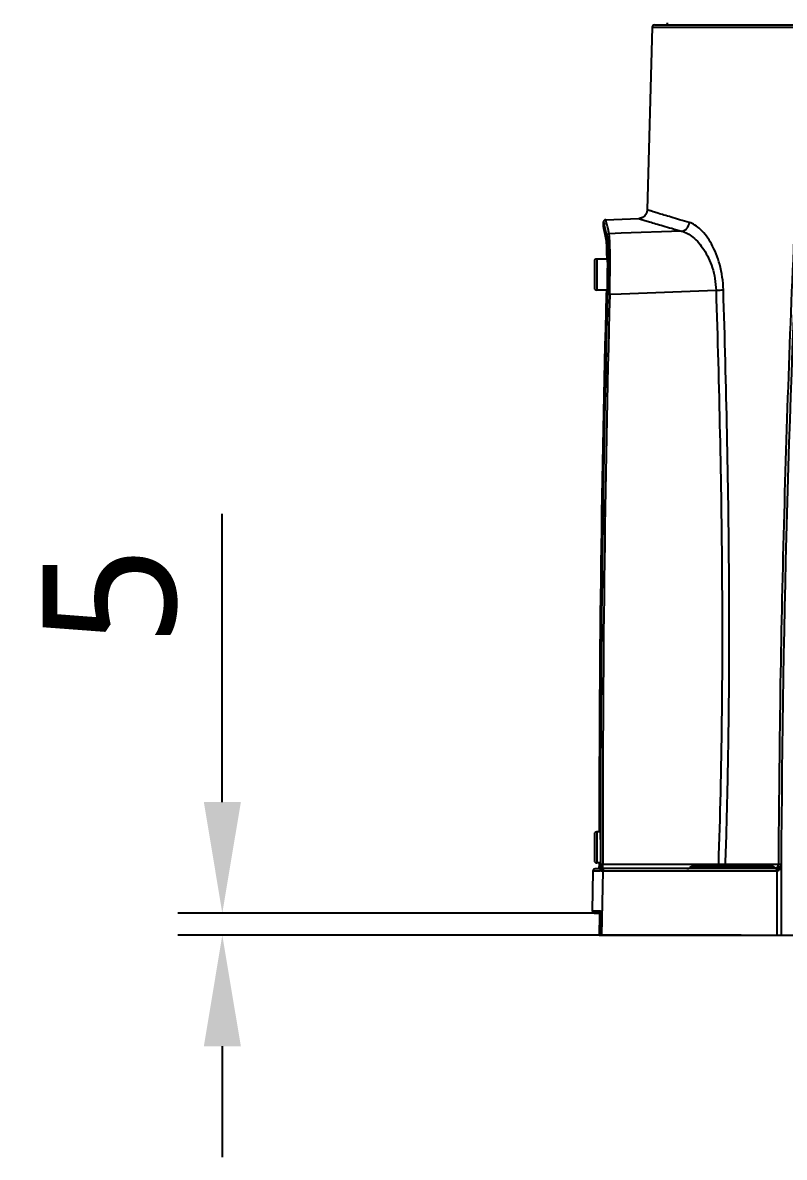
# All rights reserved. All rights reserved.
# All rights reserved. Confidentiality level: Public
# Model space of a CAD drawing. Header units: millimetres. Extents: x 5828 to 6704, y 123 to 421.
# Drawn here: x 6352.15 to 6360.72, y 227.49 to 240.26 of the extents above; entities that cross this region are included whole.
import ezdxf

# ---------------------------------------------------------------- set-up
doc = ezdxf.new("R2010")
doc.units = ezdxf.units.MM
doc.layers.add('外形图', color=7, linetype='Continuous')
doc.layers.add('尺寸标注', color=7, linetype='Continuous')
doc.styles.add('微软雅黑', font='msyh.ttc', dxfattribs={"height": 1.5})
doc.dimstyles.new('尺寸标注_1_20比例', dxfattribs={"dimtxt": 1.5, "dimasz": 1.25, "dimexe": 0.5, "dimexo": 0.4, "dimgap": 0.5, "dimtad": 1, "dimdec": 1, "dimlfac": 20, "dimdsep": 46, "dimtxsty": '微软雅黑', "dimcen": 0.09, "dimadec": 0, "dimazin": 0, "dimtp": 0.01, "dimtm": 0.01, "dimtfac": 1, "dimtdec": 1, "dimtofl": 0, "dimtmove": 0, "dimatfit": 3, "dimfxl": 1, "dimtolj": 1, "dimarcsym": 0})

# ---------------------------------------------------------------- blocks, each defined once
blk = doc.blocks.new('*D799')
at = {"layer": 'Defpoints', "color": 0}
for p in [(6354.398, 230.237), (6359.053, 230.237), (6360.639, 229.987)]:
    blk.add_point(p, dxfattribs=at)
at = {"layer": '尺寸标注', "color": 0, "lineweight": -2}
for p, q in [((6354.398, 231.487), (6354.398, 234.731)), ((6358.653, 230.237), (6353.898, 230.237)), ((6360.239, 229.987), (6353.898, 229.987)), ((6354.398, 228.737), (6354.398, 227.487))]:
    blk.add_line(p, q, dxfattribs=at)
at = {"layer": '尺寸标注', "color": 0}
for points in [[(6354.19, 231.487), (6354.607, 231.487), (6354.398, 230.237)], [(6354.607, 228.737), (6354.19, 228.737), (6354.398, 229.987)]]:
    blk.add_solid(points, dxfattribs=at)
at = {"layer": '尺寸标注', "color": 0, "insert": (6353.135, 233.805), "char_height": 1.5, "attachment_point": 5, "rotation": 90, "style": '微软雅黑'}
blk.add_mtext('\\A1;5', dxfattribs=at)

msp = doc.modelspace()

# ---------------------------------------------------------------- linework, layer by layer
at = {"layer": '外形图', "color": 7, "linetype": 'Continuous'}
for p, q in [((6359.237, 240.2128), (6359.1821, 238.1541)), ((6359.237, 240.2128), (6369.2879, 240.2128)), ((6359.262, 240.2371), (6369.2629, 240.2371)), ((6358.6873, 237.9689), (6358.689, 238.0186)), ((6358.689, 238.0186), (6358.689, 238.0186)), ((6358.7133, 238.0433), (6359.0853, 238.0563)), ((6358.6902, 237.9462), (6358.6913, 237.9399)), ((6358.6913, 237.9399), (6358.6934, 237.9283)), ((6358.6918, 237.9514), (6358.6928, 237.9476)), ((6358.6928, 237.9476), (6358.6941, 237.9428)), ((6358.6934, 237.9283), (6358.6962, 237.9137)), ((6358.6941, 237.9428), (6358.6955, 237.937)), ((6358.6955, 237.937), (6358.6982, 237.9263)), ((6358.6962, 237.9137), (6358.7024, 237.8815)), ((6358.6982, 237.9263), (6358.7004, 237.9176)), ((6358.7004, 237.9176), (6358.7055, 237.8963)), ((6358.7024, 237.8815), (6358.7174, 237.8062)), ((6358.7055, 237.8963), (6358.7159, 237.8522)), ((6358.8881, 237.891), (6358.752, 237.8861)), ((6359.5682, 237.9153), (6358.8881, 237.891)), ((6358.7159, 237.8522), (6358.7267, 237.8056)), ((6358.7174, 237.8062), (6358.7176, 237.8055)), ((6358.7176, 237.8055), (6358.7193, 237.7919)), ((6358.726, 237.8122), (6358.7267, 237.8056)), ((6358.7338, 237.8063), (6358.7338, 237.8055)), ((6358.5876, 237.5759), (6358.5876, 237.2759)), ((6358.7355, 237.6009), (6358.6126, 237.6009)), ((6358.6126, 237.6009), (6358.6126, 237.2509)), ((6358.7324, 237.2509), (6358.6126, 237.2509)), ((6358.721, 237.2509), (6358.7198, 237.1988)), ((6358.887, 237.2102), (6359.9558, 237.2487)), ((6358.7317, 237.214), (6358.7313, 237.1993)), ((6358.7313, 237.1993), (6358.7313, 237.1992)), ((6358.7338, 237.2043), (6358.7337, 237.1993)), ((6358.7339, 237.2043), (6358.7337, 237.1993)), ((6358.7586, 237.1988), (6358.7588, 237.2056)), ((6358.7587, 237.1987), (6358.7588, 237.2056)), ((6358.7588, 237.2056), (6358.887, 237.2102)), ((6358.5876, 231.1259), (6358.5876, 230.8259)), ((6358.6548, 231.1509), (6358.6126, 231.1509)), ((6358.6126, 231.1509), (6358.6126, 230.8009)), ((6358.5701, 230.7093), (6358.5623, 230.2625)), ((6358.6503, 230.7097), (6358.5701, 230.7093)), ((6358.6572, 230.7347), (6358.5947, 230.7336)), ((6358.6539, 230.8009), (6358.6126, 230.8009)), ((6358.6411, 230.8009), (6358.6412, 230.76)), ((6358.6413, 230.8009), (6358.6412, 230.76)), ((6358.6518, 230.7182), (6358.6516, 230.7172)), ((6358.6521, 230.7216), (6358.6518, 230.7182)), ((6358.6534, 230.7369), (6358.6533, 230.7377)), ((6358.6571, 230.7371), (6358.6533, 230.7371)), ((6358.6573, 230.7319), (6358.6571, 230.7371)), ((6358.6596, 230.7125), (6360.6399, 230.7125)), ((6358.6803, 230.7125), (6358.6684, 229.9871)), ((6358.6846, 230.7371), (6358.6709, 230.733)), ((6358.6813, 230.7868), (6359.9819, 230.7868)), ((6360.6393, 230.7371), (6358.6846, 230.7371)), ((6359.5841, 230.7127), (6360.6399, 230.7125)), ((6360.6067, 230.7496), (6359.6612, 230.7496)), ((6360.5806, 230.7621), (6359.6942, 230.7621)), ((6359.9819, 230.7621), (6359.9819, 230.7868)), ((6360.658, 230.7856), (6360.062, 230.7856)), ((6360.6227, 230.7459), (6360.6099, 230.7526)), ((6360.658, 230.7931), (6360.658, 230.7856)), ((6360.6837, 230.77), (6360.6681, 230.7522)), ((6358.5623, 230.2625), (6358.6558, 230.2625)), ((6358.5873, 230.2371), (6358.6577, 230.2371)), ((6358.6441, 230.2159), (6358.6403, 229.9871)), ((6358.654, 229.9871), (6358.6578, 230.2209)), ((6358.6577, 230.2134), (6358.6577, 230.2134)), ((6358.6403, 229.9871), (6369.8708, 229.9871))]:
    msp.add_line(p, q, dxfattribs=at)
for points in [[(6359.1821, 238.1539), (6359.1817, 238.1471), (6359.173, 238.1144), (6359.1539, 238.0866), (6359.1268, 238.0668), (6359.0944, 238.057), (6359.0855, 238.0563)], [(6358.7132, 238.0433), (6358.7039, 238.0411), (6358.693, 238.0317), (6358.6899, 238.0247), (6358.6892, 238.0206), (6358.689, 238.0186)], [(6358.6873, 237.9689), (6358.6873, 237.9681), (6358.6873, 237.9663), (6358.6874, 237.9649), (6358.6876, 237.9635), (6358.6877, 237.9622), (6358.6879, 237.9608), (6358.6881, 237.9592), (6358.6883, 237.9575), (6358.6886, 237.9557), (6358.6889, 237.9536), (6358.6893, 237.9514), (6358.6902, 237.9462)], [(6358.6898, 237.9582), (6358.6898, 237.9582), (6358.6898, 237.9581), (6358.69, 237.9577), (6358.6901, 237.9572), (6358.6904, 237.9564), (6358.6907, 237.9555), (6358.691, 237.9543), (6358.6914, 237.953), (6358.6918, 237.9514)], [(6358.7193, 237.7919), (6358.7221, 237.7474), (6358.7241, 237.6744), (6358.7248, 237.6009)], [(6358.7268, 237.805), (6358.7288, 237.791), (6358.7321, 237.7462), (6358.7346, 237.6728), (6358.7359, 237.5721), (6358.7357, 237.4485), (6358.7338, 237.3097), (6358.7313, 237.1992)], [(6358.6533, 230.7377), (6358.6532, 230.7349), (6358.6521, 230.7216)], [(6360.6681, 230.7522), (6360.6462, 230.7435), (6360.6227, 230.7459)], [(6358.6441, 230.2371), (6358.6441, 230.2354), (6358.6441, 230.2262), (6358.6441, 230.2159)], [(6358.6568, 230.2558), (6358.6569, 230.2554), (6358.6571, 230.2526), (6358.6574, 230.2474), (6358.6577, 230.2403), (6358.6578, 230.2314), (6358.6578, 230.2209)]]:
    msp.add_lwpolyline(points, dxfattribs=at)
for centre, radius, start, end in [((6359.262, 240.2121), 0.025, 90, 178.2299), ((6359.3852, 240.2621), 0.025, 270, 359), ((6533.4142, 229.9871), 172.7267, 177.199864, 180), ((6357.6093, 237.6703), 1.1195, 14.21882, 14.57104), ((6355.957, 237.3008), 2.8259, 13.82234, 13.98867), ((6354.8344, 237.0246), 3.982, 13.58143, 13.82164), ((6349.376, 235.7103), 9.5964, 12.95807, 13.55612), ((6358.5782, 237.7823), 0.1508, 8.85121, 9.7473), ((6358.1317, 237.7314), 0.6003, 4.20978, 5.41521), ((6357.7713, 237.7041), 0.9617, 3.25064, 4.25209), ((6357.1659, 237.6687), 1.5682, 2.40652, 3.28874), ((6356.0467, 237.6206), 2.6884, 1.42786, 2.42911), ((6354.6065, 237.5802), 4.1292, 1.07221, 1.4902), ((6353.1639, 237.5529), 5.572, 0.46147, 1.07505), ((6358.6126, 237.5759), 0.025, 90, 180), ((6351.0914, 237.5333), 7.6446, 0.05699, 0.48343), ((6349.2197, 237.53), 9.5163, 359.66737, 0.06593), ((6345.4069, 237.5602), 13.3293, 359.00684, 359.3167), ((6347.1544, 237.5405), 11.5816, 359.31068, 359.67431), ((6358.6126, 237.2759), 0.025, 180, 270), ((6344.9762, 237.5668), 13.7601, 358.53097, 359.01028), ((6581.5341, 231.2597), 222.8934, 178.473107, 180.027957), ((6585.661, 231.2486), 227.0077, 178.497895, 180.123274), ((6584.5713, 231.2673), 225.9154, 178.49537, 180.121885), ((6586.1818, 231.2516), 227.501, 178.502042, 180.117045), ((6358.6126, 231.1259), 0.025, 90, 180), ((6358.5951, 230.7086), 0.025, 91.00001, 178.28248), ((6358.6126, 230.8259), 0.025, 180, 270), ((6357.8726, 230.7553), 0.7685, 358.54089, 359.70762), ((6357.5659, 230.758), 1.0753, 359.6503, 0.1078), ((6358.1493, 230.7596), 0.5043, 356.43157, 357.44222), ((6357.9586, 230.7554), 0.6952, 358.47415, 359.69954), ((6357.642, 230.7583), 1.0118, 359.62932, 0.10586), ((6359.3576, 230.7726), 0.7011, 181.71776, 182.90283), ((6358.6846, 230.7121), 0.025, 123.3975, 179.02772), ((6358.7053, 230.7121), 0.025, 90.02086, 179.07164), ((6359.6281, 230.7871), 0.05, 270, 311.40962), ((6359.6942, 230.7121), 0.05, 90, 131.40962), ((6360.4831, 259.6283), 28.8458, 269.00439, 269.16353), ((6360.5806, 230.7121), 0.05, 54.09157, 90), ((6430.7498, 230.2807), 70.1113, 179.647072, 180.239923), ((6360.6393, 230.7871), 0.05, 269.99996, 359.73471), ((6360.6393, 230.788), 0.0504, 269.9864, 297.7968), ((6360.6394, 230.7878), 0.0502, 297.8328, 309.20896), ((6360.6397, 230.7874), 0.0496, 309.2284, 329.16608), ((6360.6399, 230.7872), 0.0494, 329.20421, 336.15358), ((6360.6403, 230.7871), 0.049, 336.14181, 342.68743), ((6358.5873, 230.2621), 0.025, 179, 270), ((6358.6809, 230.2621), 0.0252, 179.03969, 194.6508), ((6358.0917, 230.2288), 0.5661, 0.36475, 1.26925), ((6357.655, 230.2288), 1.0028, 359.11785, 359.45006), ((6357.8988, 230.2275), 0.759, 359.7256, 0.37061), ((6357.7369, 230.228), 0.9209, 359.44952, 359.73942)]:
    msp.add_arc(centre, radius, start, end, dxfattribs=at)
for points, knots in [([(6360.8608, 238.4276), (6360.8296, 237.7919), (6360.7759, 236.5199), (6360.7148, 234.6113), (6360.6737, 232.7022), (6360.6626, 231.4294), (6360.658, 230.7931)], [0, 0, 0, 0, 0.2500163, 0.5000426, 0.7500605, 1, 1, 1, 1]), ([(6359.6553, 238.0119), (6359.6189, 238.0224), (6359.5506, 238.0422), (6359.4553, 238.0702), (6359.3739, 238.0946), (6359.3151, 238.1125), (6359.2754, 238.1248), (6359.251, 238.1323), (6359.2304, 238.1388), (6359.2135, 238.1441), (6359.2017, 238.1478), (6359.1942, 238.1501), (6359.1899, 238.1515), (6359.1867, 238.1524), (6359.1841, 238.1534), (6359.1831, 238.1534), (6359.1821, 238.1541), (6359.1821, 238.1539)], [0, 0, 0, 0, 0.2300238, 0.43152, 0.6035718, 0.7453838, 0.8047696, 0.8563833, 0.9001562, 0.9360341, 0.9639861, 0.9749809, 0.9839834, 0.99099, 0.9959971, 0.9990011, 1, 1, 1, 1]), ([(6358.689, 238.0186), (6358.689, 238.0188), (6358.6891, 238.0193), (6358.6897, 238.0186), (6358.6899, 238.0177), (6358.6906, 238.0159), (6358.6913, 238.0134), (6358.6927, 238.0086), (6358.6938, 238.0046), (6358.6945, 238.0017)], [0, 0, 0, 0, 0.0270607, 0.0469928, 0.1049662, 0.2030595, 0.3415507, 0.5205225, 1, 1, 1, 1]), ([(6358.6945, 238.0017), (6358.6949, 238.0004), (6358.6964, 237.9945), (6358.6979, 237.9885), (6358.6991, 237.9839)], [0, 0, 0, 0, 0.2176311, 1, 1, 1, 1]), ([(6358.7521, 237.8861), (6358.7493, 237.8984), (6358.7439, 237.9213), (6358.7364, 237.9532), (6358.73, 237.9802), (6358.7246, 238.0023), (6358.7202, 238.0195), (6358.7173, 238.0309), (6358.7154, 238.0373), (6358.7145, 238.0406), (6358.7138, 238.0421), (6358.7135, 238.0433), (6358.7132, 238.0433)], [0, 0, 0, 0, 0.2331881, 0.4355822, 0.6070994, 0.7476711, 0.8572429, 0.9357786, 0.9634051, 0.983277, 0.9954196, 1, 1, 1, 1]), ([(6359.0855, 238.0563), (6359.0862, 238.0564), (6359.0887, 238.0549), (6359.0946, 238.0538), (6359.1042, 238.0505), (6359.1177, 238.0466), (6359.1349, 238.0412), (6359.1654, 238.032), (6359.2129, 238.0176), (6359.2814, 237.9973), (6359.3647, 237.9732), (6359.462, 237.9454), (6359.5314, 237.9257), (6359.5682, 237.9153)], [0, 0, 0, 0, 0.0040637, 0.0161648, 0.0362411, 0.0642302, 0.1000696, 0.1437076, 0.2544022, 0.3964442, 0.5696958, 0.77193, 1, 1, 1, 1]), ([(6359.5682, 237.9153), (6359.5904, 237.9176), (6359.6351, 237.9419), (6359.6536, 237.9883), (6359.6553, 238.0119)], [0, 0, 0, 0, 0.4858959, 1, 1, 1, 1]), ([(6360.0386, 237.2549), (6360.0359, 237.3507), (6360.0098, 237.5305), (6359.9195, 237.7617), (6359.8148, 237.9092), (6359.7235, 237.9833), (6359.6777, 238.0063), (6359.6553, 238.0119)], [0, 0, 0, 0, 0.3229752, 0.6050534, 0.8307605, 0.922042, 1, 1, 1, 1]), ([(6358.6928, 237.9519), (6358.692, 237.9548), (6358.691, 237.9588), (6358.6896, 237.9637), (6358.6889, 237.9662), (6358.6882, 237.968), (6358.6879, 237.9689), (6358.6873, 237.9696), (6358.6873, 237.9691), (6358.6873, 237.9689)], [0, 0, 0, 0, 0.4801577, 0.6591933, 0.7975682, 0.8953723, 0.9528896, 0.9722745, 1, 1, 1, 1]), ([(6358.726, 237.8122), (6358.7226, 237.8269), (6358.7123, 237.8713), (6358.702, 237.9157), (6358.6945, 237.9452)], [0, 0, 0, 0, 0.3311448, 1, 1, 1, 1]), ([(6358.728, 237.8622), (6358.7282, 237.8683), (6358.7336, 237.8807), (6358.746, 237.8858), (6358.7521, 237.8861)], [0, 0, 0, 0, 0.499444, 1, 1, 1, 1]), ([(6358.7588, 237.2056), (6358.7607, 237.2866), (6358.7628, 237.4044), (6358.7635, 237.555), (6358.7631, 237.6528), (6358.7617, 237.7362), (6358.7596, 237.8029), (6358.7566, 237.851), (6358.7541, 237.8768), (6358.752, 237.8861)], [0, 0, 0, 0, 0.3569576, 0.5189183, 0.6638236, 0.7874643, 0.8863702, 0.9578467, 1, 1, 1, 1]), ([(6359.5682, 237.9153), (6359.6148, 237.9043), (6359.7122, 237.8456), (6359.832, 237.7028), (6359.9078, 237.5375), (6359.9458, 237.3797), (6359.9548, 237.2931), (6359.9558, 237.2487)], [0, 0, 0, 0, 0.1763621, 0.4027864, 0.6806396, 0.8367412, 1, 1, 1, 1]), ([(6358.7176, 237.8055), (6358.718, 237.8037), (6358.7202, 237.7975), (6358.725, 237.7923), (6358.7291, 237.7899)], [0, 0, 0, 0, 0.2692069, 1, 1, 1, 1]), ([(6358.7272, 237.8055), (6358.7274, 237.8043), (6358.7283, 237.7984), (6358.7289, 237.7926), (6358.7293, 237.788)], [0, 0, 0, 0, 0.2145352, 1, 1, 1, 1]), ([(6358.728, 237.8622), (6358.7296, 237.8552), (6358.7317, 237.8365), (6358.7331, 237.8179), (6358.7338, 237.8063)], [0, 0, 0, 0, 0.382313, 1, 1, 1, 1]), ([(6358.7338, 237.8055), (6358.7358, 237.7716), (6358.7382, 237.6906), (6358.7397, 237.4902), (6358.737, 237.3237), (6358.7338, 237.2043)], [0, 0, 0, 0, 0.1694299, 0.4041523, 1, 1, 1, 1]), ([(6359.9558, 237.2487), (6359.9714, 237.2492), (6359.9991, 237.2506), (6360.0267, 237.2531), (6360.0386, 237.2549)], [0, 0, 0, 0, 0.565061, 1, 1, 1, 1]), ([(6359.9558, 237.2487), (6359.9891, 236.173), (6360.0406, 234.0192), (6360.019, 231.8642), (6359.9819, 230.7868)], [0, 0, 0, 0, 0.4995816, 1, 1, 1, 1]), ([(6360.062, 230.7856), (6360.0714, 231.0553), (6360.0863, 231.5949), (6360.1051, 232.6741), (6360.1072, 234.0226), (6360.0835, 235.6396), (6360.0545, 236.7167), (6360.0386, 237.2549)], [0, 0, 0, 0, 0.1251419, 0.2502665, 0.500415, 0.7503568, 1, 1, 1, 1]), ([(6358.7198, 237.1988), (6358.7198, 237.1985), (6358.7215, 237.1981), (6358.7236, 237.1976), (6358.7275, 237.1971), (6358.7304, 237.1968), (6358.732, 237.1967)], [0, 0, 0, 0, 0.089225, 0.2978113, 0.6056688, 1, 1, 1, 1]), ([(6358.7339, 237.2043), (6358.7341, 237.2047), (6358.7357, 237.2049), (6358.7399, 237.2056), (6358.744, 237.2056), (6358.747, 237.2057)], [0, 0, 0, 0, 0.1061264, 0.320765, 1, 1, 1, 1]), ([(6358.747, 237.2057), (6358.7479, 237.2057), (6358.7518, 237.2057), (6358.7557, 237.2057), (6358.7588, 237.2056)], [0, 0, 0, 0, 0.2241161, 1, 1, 1, 1]), ([(6358.6407, 230.7366), (6358.6408, 230.7377), (6358.6427, 230.7429), (6358.6485, 230.7452), (6358.6526, 230.7463)], [0, 0, 0, 0, 0.1965426, 1, 1, 1, 1]), ([(6358.6412, 230.76), (6358.6409, 230.76), (6358.6495, 230.7599), (6358.6498, 230.7599), (6358.6537, 230.7599)], [0, 0, 0, 0, 0.0602034, 1, 1, 1, 1]), ([(6358.6514, 230.714), (6358.6513, 230.7135), (6358.6511, 230.712), (6358.6508, 230.7104), (6358.6503, 230.7097)], [0, 0, 0, 0, 0.3875923, 1, 1, 1, 1]), ([(6358.6527, 230.7282), (6358.6526, 230.7267), (6358.6523, 230.722), (6358.6519, 230.7173), (6358.6514, 230.714)], [0, 0, 0, 0, 0.3088647, 1, 1, 1, 1]), ([(6358.6563, 230.7867), (6358.6589, 230.7869), (6358.6673, 230.7866), (6358.6756, 230.7868), (6358.6813, 230.7868)], [0, 0, 0, 0, 0.3108722, 1, 1, 1, 1]), ([(6358.6569, 230.7516), (6358.6568, 230.7544), (6358.6565, 230.7661), (6358.6564, 230.7777), (6358.6563, 230.7867)], [0, 0, 0, 0, 0.2362927, 1, 1, 1, 1]), ([(6358.6573, 230.7371), (6358.6573, 230.7386), (6358.6591, 230.7451), (6358.6653, 230.7495), (6358.67, 230.7513)], [0, 0, 0, 0, 0.2221895, 1, 1, 1, 1]), ([(6358.6596, 230.7125), (6358.6584, 230.7137), (6358.6582, 230.7211), (6358.6575, 230.7271), (6358.6573, 230.7319)], [0, 0, 0, 0, 0.2627687, 1, 1, 1, 1]), ([(6358.6822, 230.7537), (6358.682, 230.7561), (6358.6818, 230.7671), (6358.6813, 230.7782), (6358.6813, 230.7868)], [0, 0, 0, 0, 0.2192485, 1, 1, 1, 1]), ([(6358.6846, 230.7371), (6358.6843, 230.7371), (6358.6837, 230.7382), (6358.683, 230.7414), (6358.6826, 230.7448), (6358.6824, 230.7474)], [0, 0, 0, 0, 0.0866493, 0.2794893, 1, 1, 1, 1]), ([(6360.6099, 230.7526), (6360.6099, 230.7526), (6360.6096, 230.7521), (6360.6085, 230.7516), (6360.6075, 230.7504), (6360.6067, 230.7496)], [0, 0, 0, 0, 0.0610444, 0.2451837, 1, 1, 1, 1]), ([(6360.6399, 230.7125), (6360.6398, 230.7157), (6360.6396, 230.7214), (6360.6396, 230.7283), (6360.6394, 230.7326), (6360.6395, 230.7351), (6360.6391, 230.7361), (6360.6394, 230.7371), (6360.6393, 230.7371)], [0, 0, 0, 0, 0.3837193, 0.7084972, 0.8323955, 0.9241832, 0.9807388, 1, 1, 1, 1]), ([(6360.6472, 230.7507), (6360.648, 230.7518), (6360.6512, 230.7567), (6360.6536, 230.7621), (6360.6549, 230.7664)], [0, 0, 0, 0, 0.2388783, 1, 1, 1, 1]), ([(6360.6534, 230.7156), (6360.666, 230.7212), (6360.6845, 230.7456), (6360.6892, 230.7731), (6360.6893, 230.7868)], [0, 0, 0, 0, 0.5023845, 1, 1, 1, 1]), ([(6360.658, 230.7856), (6360.6649, 230.7857), (6360.6751, 230.7861), (6360.6854, 230.7861), (6360.6887, 230.7866)], [0, 0, 0, 0, 0.6782377, 1, 1, 1, 1]), ([(6358.6468, 230.2131), (6358.6461, 230.2132), (6358.6455, 230.2134), (6358.644, 230.2131), (6358.644, 230.2134)], [0, 0, 0, 0, 0.7323123, 1, 1, 1, 1]), ([(6358.6577, 230.2413), (6358.6576, 230.2443), (6358.6574, 230.2494), (6358.6572, 230.2563), (6358.6565, 230.2599), (6358.6563, 230.2623), (6358.6558, 230.2625)], [0, 0, 0, 0, 0.4153972, 0.7308322, 0.925277, 1, 1, 1, 1])]:
    msp.add_open_spline(points, degree=3, knots=knots, dxfattribs=at)
for points in [[(6358.726, 237.8122), (6358.7263, 237.8108), (6358.7266, 237.8093), (6358.7268, 237.8078)], [(6358.67, 230.7513), (6358.6739, 230.7528), (6358.6781, 230.7536), (6358.6822, 230.7537)], [(6358.6824, 230.7474), (6358.6822, 230.7495), (6358.6823, 230.7516), (6358.6822, 230.7537)], [(6360.062, 230.7856), (6360.0618, 230.7774), (6360.06, 230.7691), (6360.0565, 230.7617)], [(6360.6393, 230.7371), (6360.6276, 230.7371), (6360.6153, 230.7418), (6360.6067, 230.7496)], [(6360.6067, 230.7496), (6360.6155, 230.7421), (6360.6277, 230.7376), (6360.6393, 230.7376)], [(6360.6399, 230.7125), (6360.6445, 230.7126), (6360.6491, 230.7137), (6360.6534, 230.7156)], [(6360.6404, 230.7434), (6360.643, 230.7455), (6360.6452, 230.748), (6360.6472, 230.7507)], [(6360.6549, 230.7664), (6360.6568, 230.7726), (6360.6578, 230.7791), (6360.658, 230.7856)]]:
    msp.add_open_spline(points, degree=3, dxfattribs=at)

# ---------------------------------------------------------------- dimensions: what is measured, and where the dimension line sits
at = {"layer": '尺寸标注'}
dim = msp.add_linear_dim(base=(6354.3984, 230.2371), p1=(6360.6391, 229.9871), p2=(6359.0529, 230.2371), angle=90, dimstyle='尺寸标注_1_20比例', dxfattribs=at)
dim.commit()
dim.dimension.update_dxf_attribs({"geometry": '*D799', "text_midpoint": (6354.3984, 233.8052), "dimtype": 160})

doc.saveas('drawing.dxf')
